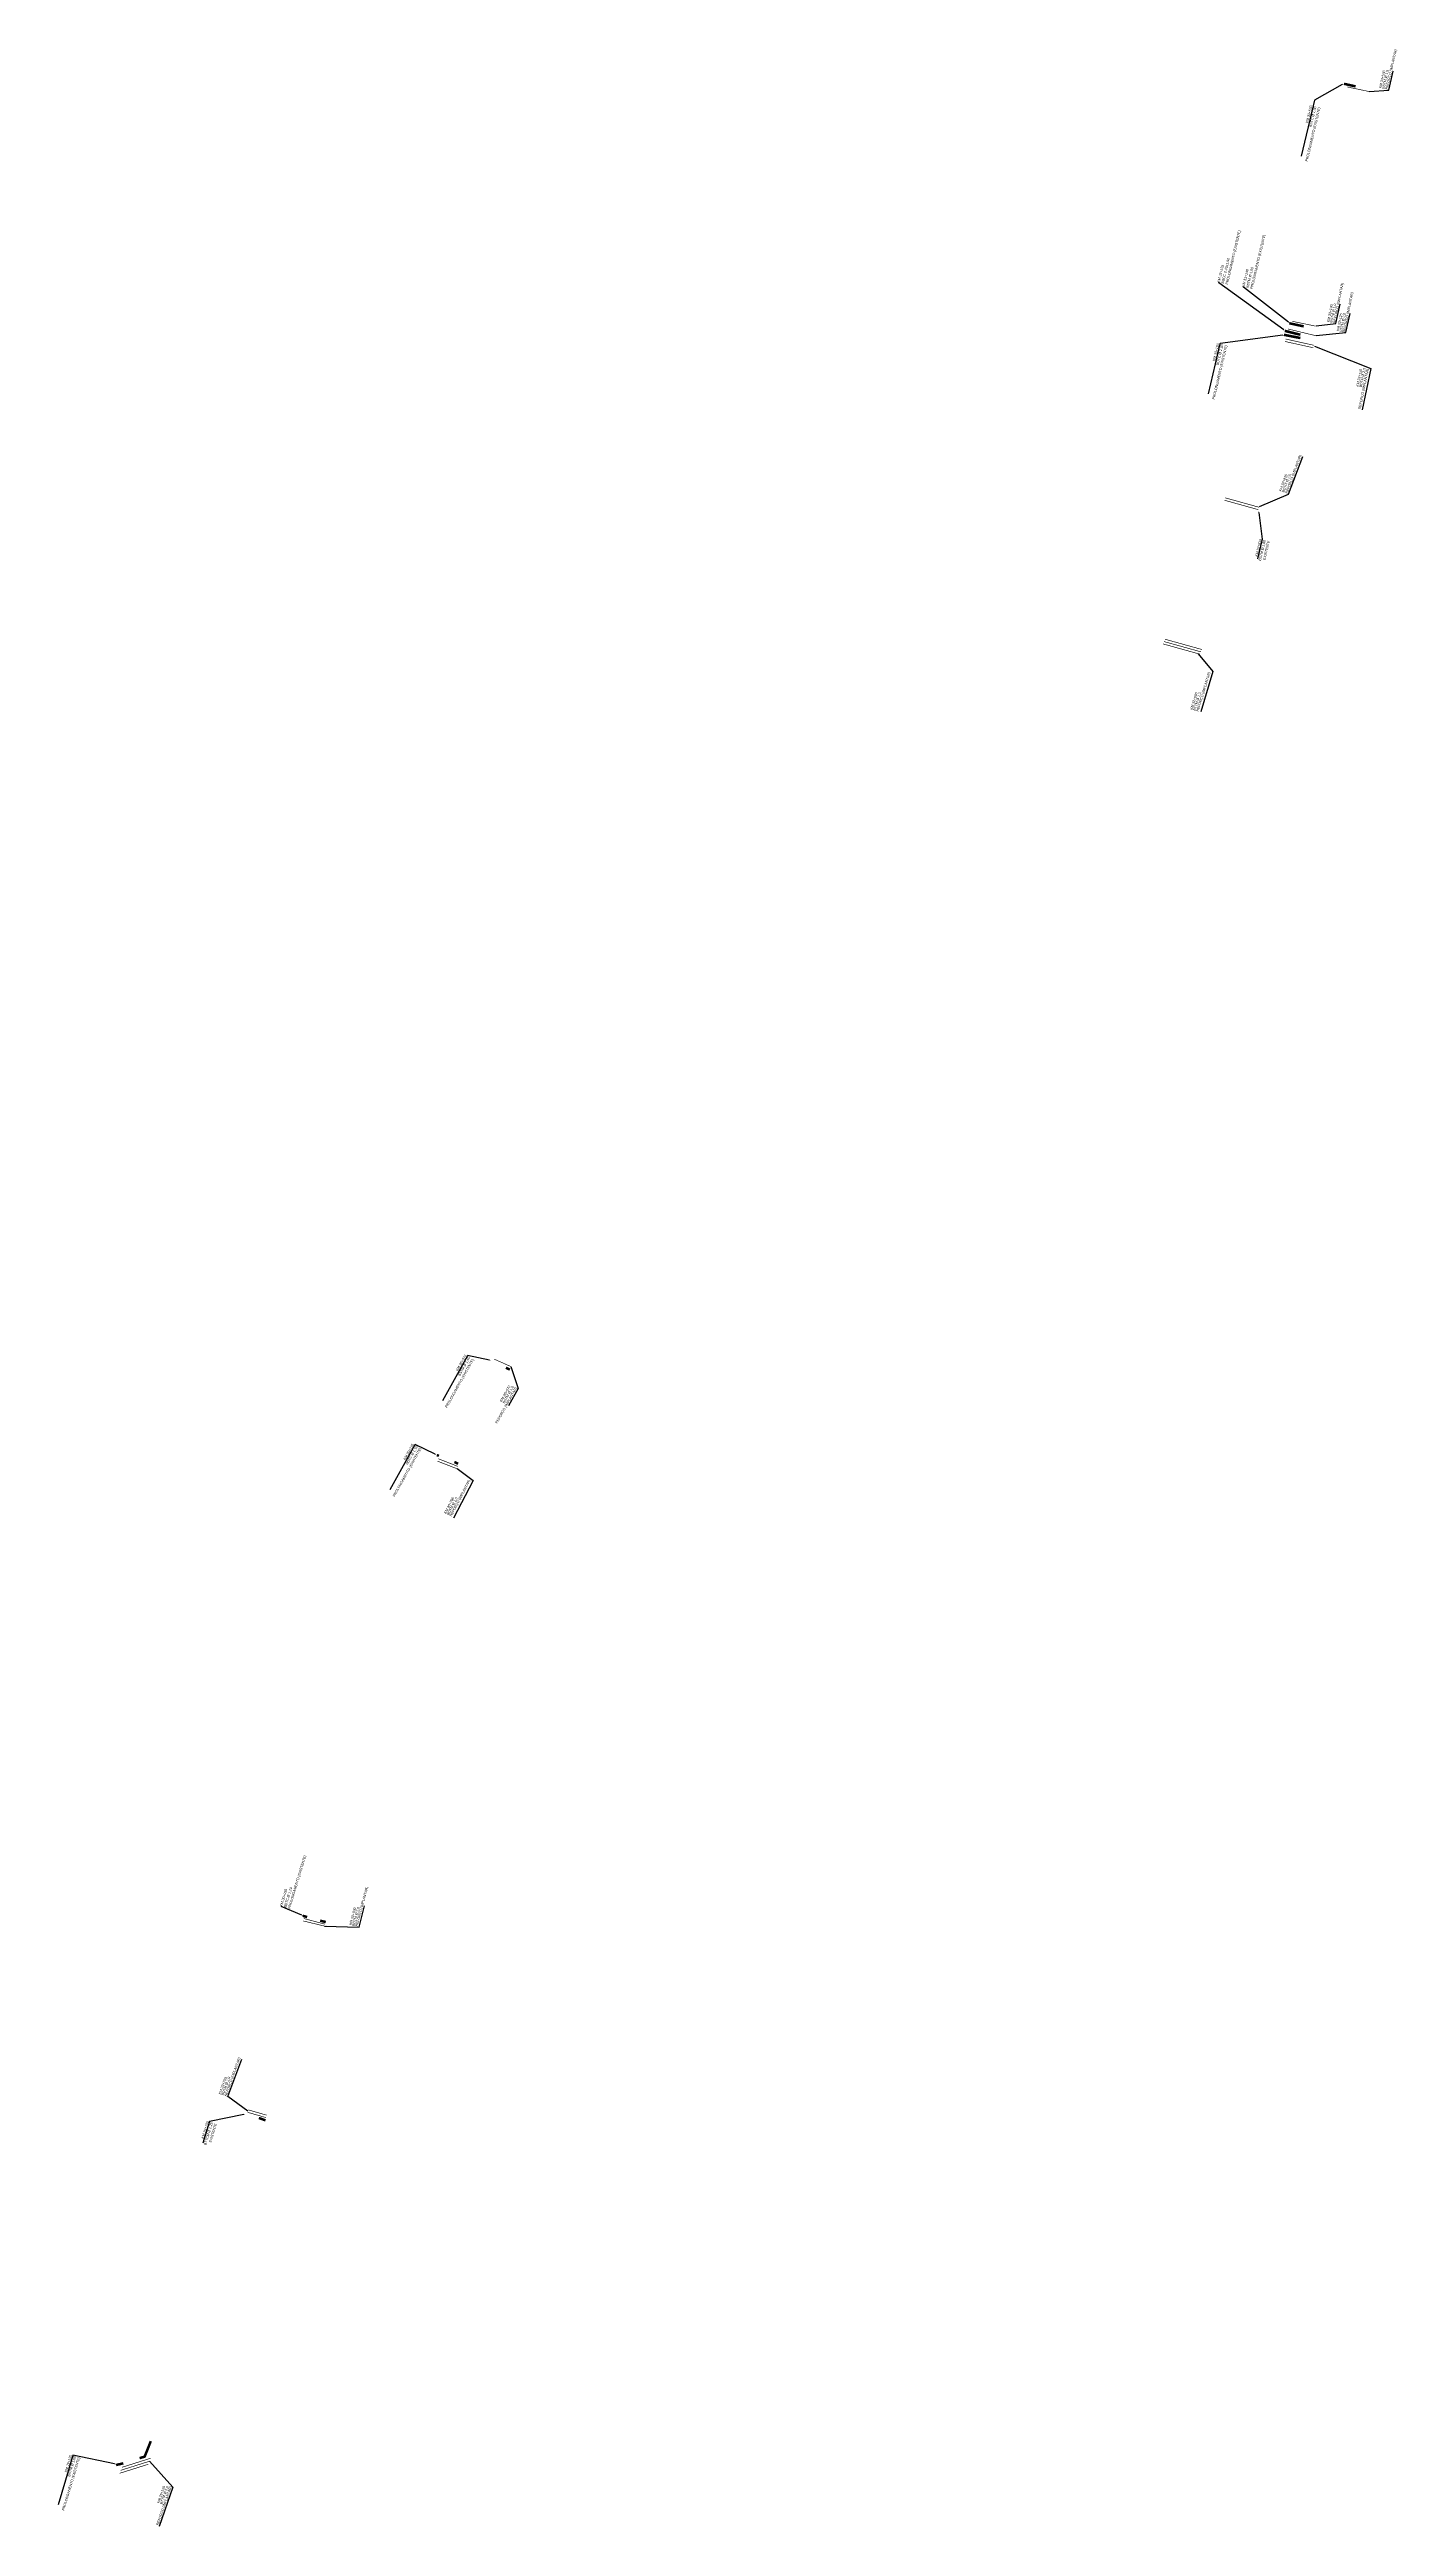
# Model space of a CAD drawing. Header units: metres. Extents: x 290209 to 324422, y 7399791 to 7463837.
# Drawn here: x 321456 to 323597, y 7415769 to 7419701 of the extents above; entities that cross this region are included whole.
import ezdxf
from ezdxf import colors
from ezdxf.entities.mleader import LeaderData, LeaderLine
from ezdxf.math import Vec2, Vec3

# ---------------------------------------------------------------- set-up
doc = ezdxf.new("R2010")
doc.units = ezdxf.units.M
for name, color, linetype in [('_DRENAGEM _TEXTOS_TIC', 2, 'Continuous'), ('_DRENAGEM_AMPLIAÇÃO DE BUEIRO-TIC', 23, 'Continuous'), ('BUEIRO_1.0', 50, 'Continuous'), ('BUEIRO_1.5', 50, 'Continuous'), ('BUEIRO_2.0', 50, 'Continuous'), ('BUEIRO_TEXTO', 2, 'Continuous')]:
    doc.layers.add(name, color=color, linetype=linetype)
doc.styles.add('$0$DIM', font='arial.ttf', dxfattribs={"width": 0.8})
doc.styles.add('SIMPLEX', font='simplex.shx')
doc.styles.get("Standard").update_dxf_attribs({"font": 'simplex.shx'})
doc.dimstyles.get("Standard").update_dxf_attribs({"dimtxt": 0.18, "dimasz": 0.18, "dimexe": 0.18, "dimexo": 0.0625, "dimgap": 0.09, "dimtad": 0, "dimtih": 1, "dimtoh": 1, "dimdec": 4, "dimzin": 0, "dimdsep": 46, "dimtxsty": 'Standard', "dimcen": 0.09, "dimadec": 0, "dimazin": 0, "dimtfac": 1, "dimtdec": 4, "dimtofl": 0, "dimtmove": 0, "dimatfit": 3, "dimfxl": 1, "dimtolj": 1, "dimtzin": 0, "dimarcsym": 0})

msp = doc.modelspace()

# ---------------------------------------------------------------- linework, layer by layer
at = {"layer": '_DRENAGEM_AMPLIAÇÃO DE BUEIRO-TIC', "const_width": 4}
for points in [[(323530.199, 7419642.389), (323511.742, 7419646.541)], [(323530.199, 7419642.389), (323511.742, 7419646.541)], [(323438.518, 7419243.753), (323416.291, 7419248.054)], [(323438.616, 7419249.019), (323417.906, 7419254.246)], [(323442.463, 7419242.893), (323420.237, 7419247.194)], [(323442.562, 7419248.159), (323421.852, 7419253.386)], [(323443.825, 7419262.254), (323424.83, 7419266.409)], [(323447.771, 7419261.394), (323428.776, 7419265.549)], [(322187.258, 7417605.193), (322180.995, 7417608.023)], [(322074.484, 7417468.172), (322071.25, 7417469.56)], [(322074.484, 7417468.172), (322071.25, 7417469.56)], [(322099.135, 7417458.449), (322104.968, 7417455.649)], [(321862.239, 7416736.808), (321858.332, 7416737.971)], [(321865.306, 7416735.99), (321861.399, 7416737.153)], [(321885.986, 7416730.295), (321887.112, 7416729.988)], [(321885.986, 7416730.295), (321894.844, 7416728.142)], [(321573.393, 7415868.81), (321561.868, 7415866.06)]]:
    msp.add_lwpolyline(points, dxfattribs=at)
for points, elevation in [([(321799.099, 7416413.274), (321788.563, 7416417.097)], 723.149), ([(321599.24, 7415877.002), (321607.236, 7415879.384), (321616.977, 7415903.922)], 722.684)]:
    msp.add_lwpolyline(points, dxfattribs=dict(at, elevation=elevation))
at = {"layer": 'BUEIRO_1.0', "ltscale": 5, "const_width": 1.005}
msp.add_lwpolyline([(323429.584, 7419269.467), (323466.811, 7419261.785)], dxfattribs=at)
at = {"layer": 'BUEIRO_1.5', "ltscale": 5, "const_width": 1.005}
for points in [[(323282.912, 7418740.997), (323224.59, 7418757.242)], [(323284.505, 7418744.705), (323226.022, 7418760.995)], [(323286.099, 7418748.413), (323227.468, 7418764.745)], [(322162.157, 7417621.872), (322188.651, 7417610.076)]]:
    msp.add_lwpolyline(points, dxfattribs=at)
at = {"layer": 'BUEIRO_2.0', "ltscale": 5, "const_width": 1.005}
for points in [[(323418.94, 7419241.335), (323463.877, 7419231.39)], [(323418.076, 7419237.43), (323463.013, 7419227.484)], [(323375.885, 7418970.361), (323322.004, 7418985.369)], [(323376.958, 7418974.214), (323323.077, 7418989.222)], [(322072.142, 7417459.896), (322103.086, 7417447.824)], [(322073.596, 7417463.622), (322104.54, 7417451.55)], [(321858.93, 7416729.876), (321892.583, 7416721.781)], [(321860.005, 7416733.729), (321893.509, 7416724.711)], [(321770.714, 7416426.008), (321799.822, 7416417.675)], [(321771.905, 7416429.827), (321801.013, 7416421.493)], [(321613.005, 7415867.258), (321567.38, 7415852.874)], [(321614.922, 7415872.057), (321569.296, 7415857.672)], [(321616.838, 7415876.855), (321571.213, 7415862.47)]]:
    msp.add_lwpolyline(points, dxfattribs=at)
at = {"layer": 'BUEIRO_2.0', "ltscale": 5, "const_width": 1.005, "elevation": 726.905}
msp.add_lwpolyline([(323467.465, 7419246.51), (323422.789, 7419257.274)], dxfattribs=at)
at = {"layer": 'BUEIRO_TEXTO', "ltscale": 5, "const_width": 1.005, "elevation": 728.061}
msp.add_lwpolyline([(323551.891, 7419634.204), (323517.141, 7419641.472)], dxfattribs=at)

# ---------------------------------------------------------------- texts
at = {"layer": 'BUEIRO_TEXTO', "style": '$0$DIM'}
for s, rotation, p in [('REFORÇO (IMPLANTAR) ', 77.053874, (323581.246, 7419637.197)), ('KM 33+530', 77.053874, (323571.129, 7419639.283)), ('BSTM Ø 1,5', 77.053874, (323576.082, 7419638.214)), ('REFORÇO (IMPLANTAR) ', 78.485268, (323498.303, 7419266.356)), ('KM 33+140', 78.485268, (323488.634, 7419267.799)), ('BSTM Ø 1,0', 78.485268, (323493.285, 7419267.004)), ('KM 33+125', 78.485268, (323503.827, 7419253.431)), ('BSTM Ø 2,0', 78.485268, (323508.835, 7419252.383)), ('REFORÇO (IMPLANTAR) ', 78.485268, (323513.644, 7419251.487)), ('KM 33+120', 78.485268, (323535.076, 7419165.453)), ('REFORÇO (IMPLANTAR) ', 78.485268, (323538.243, 7419129.738)), ('BDTM Ø 2,0', 78.485268, (323539.979, 7419164.469)), ('REFORÇO (IMPLANTAR) ', 69.897718, (323422.155, 7418995.509)), ('KM 32+835', 69.897718, (323412.153, 7418999.031)), ('BDTM Ø 2,0', 69.897718, (323416.917, 7418997.411)), ('REFORÇO (IMPLANTAR) ', 73.145117, (323280.845, 7418649.529)), ('KM 32+600', 73.145117, (323271.168, 7418652.285)), ('BTTM Ø 1,5', 73.145117, (323275.948, 7418650.955)), ('REFORÇO (IMPLANTAR) ', 60.985264, (322167.215, 7417518.978)), ('KM 30+970', 60.985264, (322174.418, 7417553.333)), ('BSTM Ø 1,5', 60.985264, (322178.772, 7417551.023)), ('KM 30+795', 62.497278, (322085.854, 7417375.961)), ('BDTM Ø 2,0', 62.497278, (322090.299, 7417373.754)), ('REFORÇO (IMPLANTAR) ', 62.497278, (322094.684, 7417371.408)), ('REFORÇO (IMPLANTAR) ', 74.873678, (321945.31, 7416720.853)), ('KM 30+030', 74.873678, (321935.663, 7416722.907)), ('BDTM Ø 2,0', 74.873678, (321940.467, 7416721.648)), ('REFORÇO (IMPLANTAR) ', 70.194578, (321737.503, 7416451.004)), ('KM 29+705', 70.194578, (321728.154, 7416454.098)), ('BDTM Ø 2,0', 70.194578, (321732.679, 7416452.522)), ('REFORÇO (IMPLANTAR) ', 70.921322, (321629.275, 7415770.023)), ('KM 29+130', 70.921322, (321630.606, 7415804.982)), ('BTTM Ø 2,0', 70.921322, (321635.395, 7415803.22))]:
    msp.add_text(s, height=4, rotation=rotation, dxfattribs=at).set_placement(p)

# ---------------------------------------------------------------- leaders
at = {"layer": '_DRENAGEM _TEXTOS_TIC', "color": 2, "linetype": 'Continuous', "lineweight": -3}
ml = msp.add_multileader_mtext('Standard', dxfattribs=at)
ml.set_content('{\\fArial|b0|i0|c0|p34;\\C256;KM 33+530\\PBSTC Ø 1,00\\PPROLONGAMENTO (EXISTENTE)}', color=2, style='SIMPLEX')
ml.set_leader_properties(color=256)
ml.build(insert=Vec2(0, 0))
ml.multileader.update_dxf_attribs({"text_right_attachment_type": 6, "dogleg_length": 0.36, "arrow_head_size": 3})
ctx = ml.context
ctx.base_point, ctx.arrow_head_size, ctx.landing_gap_size, ctx.plane_origin, ctx.plane_x_axis, ctx.plane_y_axis = Vec3(323439.893, 7419526.736), 3, 0.09, Vec3(323683.159, 7419520.634), Vec3(0.23116297, 0.97291504), Vec3(-0.97291504, 0.23116297)
ctx.right_attachment, ctx.text_align_type = 6, 2
notes = []
notes.append((ctx, [(1, (1, 1, 0), (323464.828, 7419620.49), (-0.23116297, -0.97291504), 9.257, [(0, [(323511.486, 7419646.621)], 0, [])])]))
ctx.mtext.insert, ctx.mtext.text_direction, ctx.mtext.rotation, ctx.mtext.width, ctx.mtext.defined_height, ctx.mtext.alignment, ctx.mtext.flow_direction = Vec3(323457.632, 7419612.593), Vec3(0.23116297, 0.97291504), 1.33752346, 111.77672, 31.932, 3, 5
ml = msp.add_multileader_mtext('Standard', dxfattribs=at)
ml.set_content('{\\fArial|b0|i0|c0|p34;\\C256;KM 33+125\\PBSCC 2,40x1,90\\PPROLONGAMENTO (EXISTENTE)}', color=2, style='SIMPLEX')
ml.set_leader_properties(color=256)
ml.build(insert=Vec2(0, 0))
ml.multileader.update_dxf_attribs({"text_right_attachment_type": 6, "dogleg_length": 0.36, "arrow_head_size": 3})
ctx = ml.context
ctx.base_point, ctx.arrow_head_size, ctx.landing_gap_size, ctx.plane_origin, ctx.plane_x_axis, ctx.plane_y_axis = Vec3(323312.985, 7419330.862), 3, 0.09, Vec3(323557.366, 7419009.482), Vec3(0.23116297, 0.97291504), Vec3(-0.97291504, 0.23116297)
ctx.right_attachment = 6
notes.append((ctx, [(0, (1, 1, 0), (323312.902, 7419330.512), (0.23116297, 0.97291504), 0.36, [(0, [(323418.576, 7419254.077)], 0, [])])]))
ctx.mtext.insert, ctx.mtext.text_direction, ctx.mtext.rotation, ctx.mtext.width, ctx.mtext.defined_height, ctx.mtext.flow_direction = Vec3(323310.488, 7419331.548), Vec3(0.23116297, 0.97291504), 1.33752346, 111.77672, 31.932, 5
ml = msp.add_multileader_mtext('Standard', dxfattribs=at)
ml.set_content('{\\fArial|b0|i0|c0|p34;\\C256;KM 33+140\\PBSTM Ø 1,50\\PPROLONGAMENTO (EXISTENTE)}', color=2, style='SIMPLEX')
ml.set_leader_properties(color=256)
ml.build(insert=Vec2(0, 0))
ml.multileader.update_dxf_attribs({"text_right_attachment_type": 6, "dogleg_length": 0.36, "arrow_head_size": 3})
ctx = ml.context
ctx.base_point, ctx.arrow_head_size, ctx.landing_gap_size, ctx.plane_origin, ctx.plane_x_axis, ctx.plane_y_axis = Vec3(323352.437, 7419324.051), 3, 0.09, Vec3(323597.587, 7419140.206), Vec3(0.23116297, 0.97291504), Vec3(-0.97291504, 0.23116297)
ctx.right_attachment = 6
notes.append((ctx, [(0, (1, 1, 0), (323352.354, 7419323.701), (0.23116297, 0.97291504), 0.36, [(0, [(323425.914, 7419266.193)], 0, [])])]))
ctx.mtext.insert, ctx.mtext.text_direction, ctx.mtext.rotation, ctx.mtext.width, ctx.mtext.defined_height, ctx.mtext.flow_direction = Vec3(323349.94, 7419324.737), Vec3(0.23116297, 0.97291504), 1.33752346, 111.77672, 31.932, 5
ml = msp.add_multileader_mtext('Standard', dxfattribs=at)
ml.set_content('{\\fArial|b0|i0|c0|p34;\\C256;KM 33+120\\PBDTC Ø 2,00\\PPROLONGAMENTO (EXISTENTE)}', color=2, style='SIMPLEX')
ml.set_leader_properties(color=256)
ml.build(insert=Vec2(0, 0))
ml.multileader.update_dxf_attribs({"text_right_attachment_type": 6, "dogleg_length": 0.36, "arrow_head_size": 3})
ctx = ml.context
ctx.base_point, ctx.arrow_head_size, ctx.landing_gap_size, ctx.plane_origin, ctx.plane_x_axis, ctx.plane_y_axis = Vec3(323292.08, 7419148.983), 3, 0.09, Vec3(323583.599, 7418992.585), Vec3(0.23116297, 0.97291504), Vec3(-0.97291504, 0.23116297)
ctx.right_attachment, ctx.text_align_type = 6, 2
notes.append((ctx, [(1, (1, 1, 0), (323314.959, 7419234.081), (-0.23116297, -0.97291504), 0.36, [(0, [(323417.723, 7419247.777)], 0, [])])]))
ctx.mtext.insert, ctx.mtext.text_direction, ctx.mtext.rotation, ctx.mtext.width, ctx.mtext.defined_height, ctx.mtext.alignment, ctx.mtext.flow_direction = Vec3(323309.819, 7419234.839), Vec3(0.23116297, 0.97291504), 1.33752346, 111.77672, 31.932, 3, 5
ml = msp.add_multileader_mtext('Standard', dxfattribs=at)
ml.set_content('{\\fArial|b0|i0|c0|p34;\\C256;KM 32+835\\PBSTM Ø 1,80\\PEXISTENTE}', color=2, style='SIMPLEX')
ml.set_leader_properties(color=256)
ml.build(insert=Vec2(0, 0))
ml.multileader.update_dxf_attribs({"text_right_attachment_type": 6, "dogleg_length": 0.36, "arrow_head_size": 3})
ctx = ml.context
ctx.base_point, ctx.arrow_head_size, ctx.landing_gap_size, ctx.plane_origin, ctx.plane_x_axis, ctx.plane_y_axis = Vec3(323371.531, 7418891.652), 3, 0.09, Vec3(323601.215, 7418689.064), Vec3(0.23116297, 0.97291504), Vec3(-0.97291504, 0.23116297)
ctx.right_attachment, ctx.text_align_type = 6, 2
notes.append((ctx, [(1, (1, 1, 0), (323382.016, 7418923.812), (-0.23116297, -0.97291504), 0.36, [(0, [(323376.082, 7418969.054)], 0, [])])]))
ctx.mtext.insert, ctx.mtext.text_direction, ctx.mtext.rotation, ctx.mtext.width, ctx.mtext.defined_height, ctx.mtext.alignment, ctx.mtext.flow_direction = Vec3(323377.242, 7418924.484), Vec3(0.23116297, 0.97291504), 1.33752346, 111.77672, 31.932, 3, 5
ml = msp.add_multileader_mtext('Standard', dxfattribs=at)
ml.set_content('{\\fArial|b0|i0|c0|p34;\\C256;KM 30+970\\PBSTM Ø 1,40\\PPROLONGAMENTO (EXISTENTE)}', color=2, style='SIMPLEX')
ml.set_leader_properties(color=256)
ml.build(insert=Vec2(0, 0))
ml.multileader.update_dxf_attribs({"text_right_attachment_type": 6, "dogleg_length": 0.36, "arrow_head_size": 3})
ctx = ml.context
ctx.base_point, ctx.arrow_head_size, ctx.landing_gap_size, ctx.plane_origin, ctx.plane_x_axis, ctx.plane_y_axis = Vec3(322074.834, 7417551.583), 3, 0.09, Vec3(322260.651, 7417341.673), Vec3(0.48563696, 0.87416059), Vec3(-0.87416059, 0.48563696)
ctx.right_attachment, ctx.text_align_type = 6, 2
notes.append((ctx, [(1, (1, 1, 0), (322119.872, 7417627.323), (-0.48563696, -0.87416059), 0.36, [(0, [(322157.581, 7417619.751)], 0, [])])]))
ctx.mtext.insert, ctx.mtext.text_direction, ctx.mtext.rotation, ctx.mtext.width, ctx.mtext.defined_height, ctx.mtext.alignment, ctx.mtext.flow_direction = Vec3(322115.128, 7417629.444), Vec3(0.48563696, 0.87416059), 1.06370465, 111.77672, 31.932, 3, 5
ml = msp.add_multileader_mtext('Standard', dxfattribs=at)
ml.set_content('{\\fArial|b0|i0|c0|p34;\\C256;KM 30+795\\PBDTC Ø 1,10\\PPROLONGAMENTO (EXISTENTE)}', color=2, style='SIMPLEX')
ml.set_leader_properties(color=256)
ml.build(insert=Vec2(0, 0))
ml.multileader.update_dxf_attribs({"text_right_attachment_type": 6, "dogleg_length": 0.36, "arrow_head_size": 3})
ctx = ml.context
ctx.base_point, ctx.arrow_head_size, ctx.landing_gap_size, ctx.plane_origin, ctx.plane_x_axis, ctx.plane_y_axis = Vec3(321991.636, 7417410.36), 3, 0.09, Vec3(322166.856, 7417184.048), Vec3(0.48563696, 0.87416059), Vec3(-0.87416059, 0.48563696)
ctx.right_attachment, ctx.text_align_type = 6, 2
notes.append((ctx, [(1, (1, 1, 0), (322036.674, 7417486.101), (-0.48563696, -0.87416059), 0.36, [(0, [(322071.25, 7417469.56)], 0, [])])]))
ctx.mtext.insert, ctx.mtext.text_direction, ctx.mtext.rotation, ctx.mtext.width, ctx.mtext.defined_height, ctx.mtext.alignment, ctx.mtext.flow_direction = Vec3(322031.93, 7417488.221), Vec3(0.48563696, 0.87416059), 1.06370465, 111.77672, 31.932, 3, 5
ml = msp.add_multileader_mtext('Standard', dxfattribs=at)
ml.set_content('{\\fArial|b0|i0|c0|p34;\\C256;KM 30+030\\PBDTC Ø 1,20\\PPROLONGAMENTO (EXISTENTE)}', color=2, style='SIMPLEX')
ml.set_leader_properties(color=256)
ml.build(insert=Vec2(0, 0))
ml.multileader.update_dxf_attribs({"text_right_attachment_type": 6, "dogleg_length": 0.36, "arrow_head_size": 3})
ctx = ml.context
ctx.base_point, ctx.arrow_head_size, ctx.landing_gap_size, ctx.plane_origin, ctx.plane_x_axis, ctx.plane_y_axis = Vec3(321824.267, 7416752.892), 3, 0.09, Vec3(321975.437, 7416490.19), Vec3(0.28655482, 0.95806385), Vec3(-0.95806385, 0.28655482)
ctx.right_attachment = 6
notes.append((ctx, [(0, (1, 1, 0), (321824.164, 7416752.547), (0.28655482, 0.95806385), 0.36, [(0, [(321859.829, 7416737.897)], 0, [])])]))
ctx.mtext.insert, ctx.mtext.text_direction, ctx.mtext.rotation, ctx.mtext.width, ctx.mtext.defined_height, ctx.mtext.flow_direction = Vec3(321821.813, 7416753.72), Vec3(0.28655482, 0.95806385), 1.28016741, 111.77672, 31.932, 5
ml = msp.add_multileader_mtext('Standard', dxfattribs=at)
ml.set_content('{\\fArial|b0|i0|c0|p34;\\C256;KM 29+705\\PBTTCM Ø 1,25\\PEXISTENTE}', color=2, style='SIMPLEX')
ml.set_leader_properties(color=256)
ml.build(insert=Vec2(0, 0))
ml.multileader.update_dxf_attribs({"text_right_attachment_type": 6, "dogleg_length": 0.36, "arrow_head_size": 3})
ctx = ml.context
ctx.base_point, ctx.arrow_head_size, ctx.landing_gap_size, ctx.plane_origin, ctx.plane_x_axis, ctx.plane_y_axis = Vec3(321696.753, 7416376.483), 3, 0.09, Vec3(321879.812, 7416172.814), Vec3(0.28655482, 0.95806385), Vec3(-0.95806385, 0.28655482)
ctx.right_attachment, ctx.text_align_type = 6, 2
notes.append((ctx, [(1, (1, 1, 0), (321710.143, 7416411.597), (-0.28655482, -0.95806385), 0.36, [(0, [(321767.634, 7416423.032)], 0, [])])]))
ctx.mtext.insert, ctx.mtext.text_direction, ctx.mtext.rotation, ctx.mtext.width, ctx.mtext.defined_height, ctx.mtext.alignment, ctx.mtext.flow_direction = Vec3(321705.415, 7416412.542), Vec3(0.28655482, 0.95806385), 1.28016741, 111.77672, 31.932, 3, 5
ml = msp.add_multileader_mtext('Standard', dxfattribs=at)
ml.set_content('{\\fArial|b0|i0|c0|p34;\\C256;KM 29+130\\PBSTM Ø 1,60\\PPROLONGAMENTO (EXISTENTE)}', color=2, style='SIMPLEX')
ml.set_leader_properties(color=256)
ml.build(insert=Vec2(0, 0))
ml.multileader.update_dxf_attribs({"text_right_attachment_type": 6, "dogleg_length": 0.36, "arrow_head_size": 3})
ctx = ml.context
ctx.base_point, ctx.arrow_head_size, ctx.landing_gap_size, ctx.plane_origin, ctx.plane_x_axis, ctx.plane_y_axis = Vec3(321465.571, 7415798.108), 3, 0.09, Vec3(321683.486, 7415629.618), Vec3(0.28655482, 0.95806385), Vec3(-0.95806385, 0.28655482)
ctx.right_attachment, ctx.text_align_type = 6, 2
notes.append((ctx, [(1, (1, 1, 0), (321493.291, 7415881.754), (-0.28655482, -0.95806385), 0.36, [(0, [(321562.544, 7415867.148)], 0, [])])]))
ctx.mtext.insert, ctx.mtext.text_direction, ctx.mtext.rotation, ctx.mtext.width, ctx.mtext.defined_height, ctx.mtext.alignment, ctx.mtext.flow_direction = Vec3(321488.203, 7415882.806), Vec3(0.28655482, 0.95806385), 1.28016741, 111.77672, 31.932, 3, 5
at = {"layer": 'BUEIRO_1.5'}
msp.add_leader([(322188.651, 7417610.076), (322200.341, 7417574.969), (322185.276, 7417547.724)], dimstyle='Standard', override={"dimasz": 3}, dxfattribs=at)
at = {"layer": 'BUEIRO_TEXTO'}
for points in [[(323551.764, 7419634.208), (323582.74, 7419636.435), (323589.868, 7419666.439)], [(323467.346, 7419262.083), (323499.057, 7419266.062), (323505.955, 7419296.476)], [(323467.856, 7419246.724), (323514.759, 7419251.757), (323521.457, 7419281.696)], [(323465.069, 7419230.145), (323554.344, 7419194.423), (323540.881, 7419129.078)], [(323377.831, 7418975.618), (323423.904, 7418994.928), (323446.587, 7419054.953)], [(323280.441, 7418741.685), (323303.616, 7418713.36), (323284.314, 7418649.237)], [(322103.245, 7417448.034), (322128.716, 7417429.26), (322097.518, 7417369.485)], [(321892.583, 7416721.781), (321947.815, 7416720.101), (321956.281, 7416753.95)], [(321771.339, 7416428.013), (321739.444, 7416450.932), (321761.58, 7416510.267)], [(321614.922, 7415872.057), (321651.888, 7415830.83), (321630.157, 7415768.521)]]:
    msp.add_leader(points, dimstyle='Standard', override={"dimasz": 3}, dxfattribs=at)
for ctx, leaders in notes:
    for number, flags, end, landing, length, lines in leaders:
        leader = LeaderData()
        leader.index, (leader.has_last_leader_line, leader.has_dogleg_vector, leader.attachment_direction) = number, flags
        leader.last_leader_point, leader.dogleg_vector, leader.dogleg_length = Vec3(end), Vec3(landing), length
        for number, points, colour, breaks in lines:
            line = LeaderLine()
            line.index, line.vertices, line.color, line.breaks = number, Vec3.list(points), colors.encode_raw_color(colour), breaks
            leader.lines.append(line)
        ctx.leaders.append(leader)

doc.saveas('drawing.dxf')
